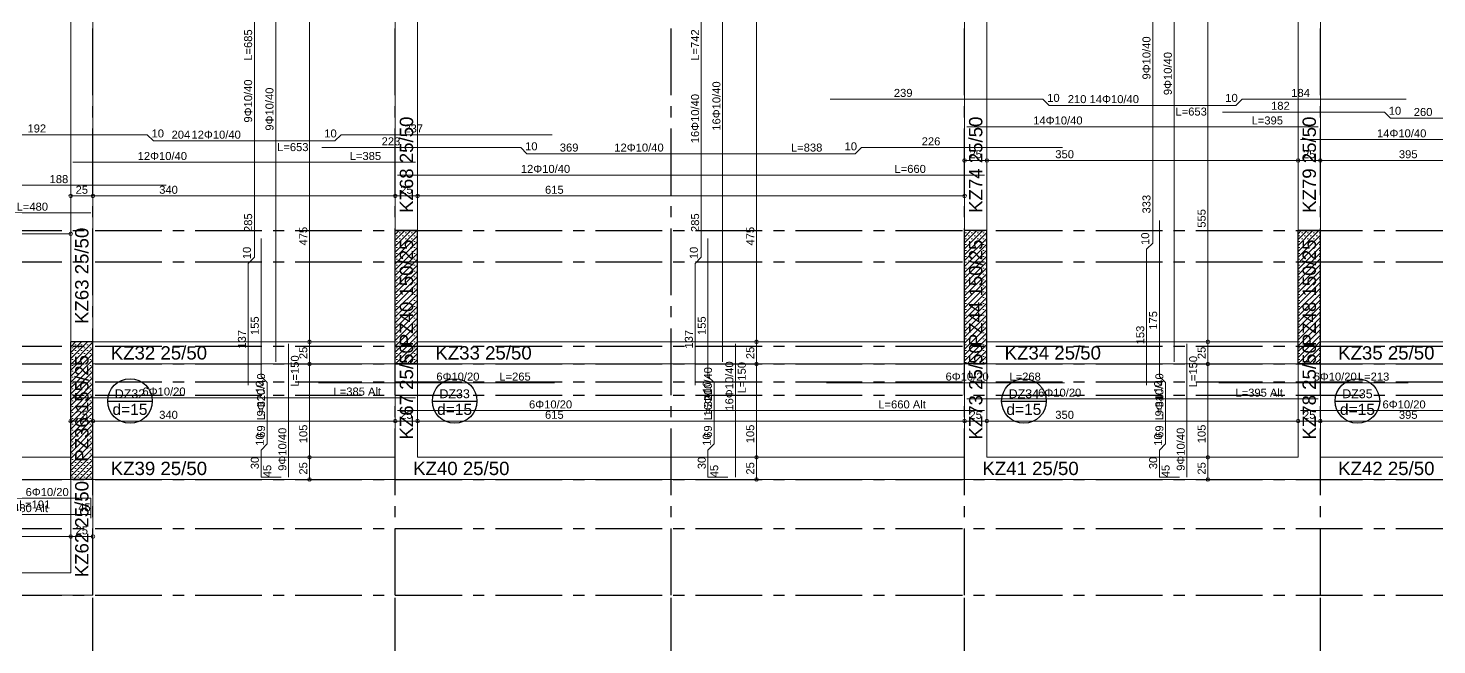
# Model space of a CAD drawing. Header units: millimetres. Extents: x 2232 to 85269, y -3593 to 5869.
# Drawn here: x 46450 to 48034, y 2907 to 3601 of the extents above; entities that cross this region are included whole.
import ezdxf

# ---------------------------------------------------------------- set-up
doc = ezdxf.new("R2010")
doc.units = ezdxf.units.MM
doc.linetypes.add('CENTER2', pattern=[112.5, 75, -12.5, 12.5, -12.5])
doc.linetypes.add('DASHDOT2', pattern=[12.7, 6.35, -3.175, 0, -3.175])
doc.layers.add('aks', color=251, linetype='DASHDOT2', lineweight=35)
for name, color, linetype in [('Donatı Topl. Uzun. Yazısı', 7, 'Continuous'), ('Donatı Uz. Yazısı', 7, 'Continuous'), ('Donatı Yazısı', 7, 'Continuous'), ('Donatı Çizgisi', 7, 'Continuous'), ('Döşeme', 7, 'Continuous'), ('Kiriş', 7, 'Continuous'), ('Panel', 7, 'Continuous'), ('Standart', 7, 'Continuous'), ('Ölçülendirme', 7, 'Continuous')]:
    doc.layers.add(name, color=color, linetype=linetype)
doc.styles.add('arial_1_18', font='arial.ttf', dxfattribs={"height": 0.2})
pattern_1 = [(45, (0, 0), (-3.314563, 3.314563), []), (45, (3.3146, 0), (-3.314563, 3.314563), [0, -4.6875])]

# ---------------------------------------------------------------- blocks, each defined once
blk = doc.blocks.new('IDE855Entity1434')
at = {"layer": 'aks', "color": 251, "linetype": 'CENTER2', "lineweight": -3}
blk.add_lwpolyline([(2840, -528), (2840, 0)], dxfattribs=at)
blk = doc.blocks.new('IDE855Entity1436')
at = {"layer": 'aks', "color": 251, "linetype": 'CENTER2', "lineweight": -3}
blk.add_lwpolyline([(2840, 0), (2840, 2330)], dxfattribs=at)
blk = doc.blocks.new('IDE855Entity1441')
at = {"layer": 'aks', "color": 251, "linetype": 'CENTER2', "lineweight": -3}
blk.add_lwpolyline([(2110, -528), (2110, 0)], dxfattribs=at)
blk = doc.blocks.new('IDE855Entity1443')
at = {"layer": 'aks', "color": 251, "linetype": 'CENTER2', "lineweight": -3}
blk.add_lwpolyline([(2110, 0), (2110, 2330)], dxfattribs=at)
blk = doc.blocks.new('IDE855Entity1448')
at = {"layer": 'aks', "color": 251, "linetype": 'CENTER2', "lineweight": -3}
blk.add_lwpolyline([(2440, -528), (2440, 0)], dxfattribs=at)
blk = doc.blocks.new('IDE855Entity1450')
at = {"layer": 'aks', "color": 251, "linetype": 'CENTER2', "lineweight": -3}
blk.add_lwpolyline([(2440, 0), (2440, 2330)], dxfattribs=at)
blk = doc.blocks.new('IDE855Entity1455')
at = {"layer": 'aks', "color": 251, "linetype": 'CENTER2', "lineweight": -3}
blk.add_lwpolyline([(1800, -528), (1800, 0)], dxfattribs=at)
blk = doc.blocks.new('IDE855Entity1457')
at = {"layer": 'aks', "color": 251, "linetype": 'CENTER2', "lineweight": -3}
blk.add_lwpolyline([(1800, 0), (1800, 2330)], dxfattribs=at)
blk = doc.blocks.new('IDE855Entity1462')
at = {"layer": 'aks', "color": 251, "linetype": 'CENTER2', "lineweight": -3}
blk.add_lwpolyline([(1460, -528), (1460, 0)], dxfattribs=at)
blk = doc.blocks.new('IDE855Entity1464')
at = {"layer": 'aks', "color": 251, "linetype": 'CENTER2', "lineweight": -3}
blk.add_lwpolyline([(1460, 0), (1460, 2330)], dxfattribs=at)
blk = doc.blocks.new('IDE855Entity1576')
at = {"layer": 'aks', "color": 251, "linetype": 'CENTER2', "lineweight": -3}
blk.add_lwpolyline([(0, 410), (3260, 410)], dxfattribs=at)
blk = doc.blocks.new('IDE855Entity1583')
at = {"layer": 'aks', "color": 251, "linetype": 'CENTER2', "lineweight": -3}
blk.add_lwpolyline([(0, 260), (3260, 260)], dxfattribs=at)
blk = doc.blocks.new('IDE855Entity1590')
at = {"layer": 'aks', "color": 251, "linetype": 'CENTER2', "lineweight": -3}
blk.add_lwpolyline([(0, 280), (3260, 280)], dxfattribs=at)
blk = doc.blocks.new('IDE855Entity1597')
at = {"layer": 'aks', "color": 251, "linetype": 'CENTER2', "lineweight": -3}
blk.add_lwpolyline([(0, 240), (3260, 240)], dxfattribs=at)
blk = doc.blocks.new('IDE855Entity1604')
at = {"layer": 'aks', "color": 251, "linetype": 'CENTER2', "lineweight": -3}
blk.add_lwpolyline([(0, 375), (3260, 375)], dxfattribs=at)
blk = doc.blocks.new('IDE855Entity1611')
at = {"layer": 'aks', "color": 251, "linetype": 'CENTER2', "lineweight": -3}
blk.add_lwpolyline([(0, 225), (3260, 225)], dxfattribs=at)
blk = doc.blocks.new('IDE855Entity1618')
at = {"layer": 'aks', "color": 251, "linetype": 'CENTER2', "lineweight": -3}
blk.add_lwpolyline([(0, 130), (3260, 130)], dxfattribs=at)
blk = doc.blocks.new('IDE855Entity1625')
at = {"layer": 'aks', "color": 251, "linetype": 'CENTER2', "lineweight": -3}
blk.add_lwpolyline([(0, 75), (3260, 75)], dxfattribs=at)
blk = doc.blocks.new('IDE855Entity1632')
at = {"layer": 'aks', "color": 251, "linetype": 'CENTER2', "lineweight": -3}
blk.add_lwpolyline([(0, 0), (3260, 0)], dxfattribs=at)
blk = doc.blocks.new('IDE855Entity1760')
at = {"layer": 'Panel', "linetype": 'Continuous', "lineweight": 5}
h = blk.add_hatch(dxfattribs=at)
h.set_pattern_fill('SACNCR', color=163, scale=50, style=0)
h.set_pattern_definition(pattern_1)
h.paths.add_polyline_path([(1435, 130), (1435, 285), (1460, 285), (1460, 130)])
blk = doc.blocks.new('IDE855Entity1761')
at = {"layer": 'Panel', "color": 164, "linetype": 'Continuous', "lineweight": -3}
blk.add_lwpolyline([(1460, 130), (1435, 130)], dxfattribs=at)
blk = doc.blocks.new('IDE855Entity1762')
at = {"layer": 'Panel', "color": 164, "linetype": 'Continuous', "lineweight": -3}
blk.add_lwpolyline([(1460, 130), (1460, 285)], dxfattribs=at)
blk = doc.blocks.new('IDE855Entity1763')
at = {"layer": 'Panel', "color": 164, "linetype": 'Continuous', "lineweight": -3}
blk.add_lwpolyline([(1460, 285), (1435, 285)], dxfattribs=at)
blk = doc.blocks.new('IDE855Entity1764')
at = {"layer": 'Panel', "color": 164, "linetype": 'Continuous', "lineweight": -3}
blk.add_lwpolyline([(1435, 130), (1435, 285)], dxfattribs=at)
blk = doc.blocks.new('IDE855Entity1765')
at = {"layer": 'Panel', "color": 159, "linetype": 'Continuous', "lineweight": -3, "style": 'arial_1_18'}
blk.add_text('PZ36 155/25', height=15, rotation=90, dxfattribs=at).set_placement((1455, 150))
blk = doc.blocks.new('IDE855Entity1766')
at = {"layer": 'Panel', "linetype": 'Continuous', "lineweight": 5}
h = blk.add_hatch(dxfattribs=at)
h.set_pattern_fill('SACNCR', color=163, scale=50, style=0)
h.set_pattern_definition(pattern_1)
h.paths.add_polyline_path([(1800, 260), (1800, 410), (1825, 410), (1825, 260)])
blk = doc.blocks.new('IDE855Entity1767')
at = {"layer": 'Panel', "color": 164, "linetype": 'Continuous', "lineweight": -3}
blk.add_lwpolyline([(1825, 260), (1800, 260)], dxfattribs=at)
blk = doc.blocks.new('IDE855Entity1768')
at = {"layer": 'Panel', "color": 164, "linetype": 'Continuous', "lineweight": -3}
blk.add_lwpolyline([(1825, 260), (1825, 410)], dxfattribs=at)
blk = doc.blocks.new('IDE855Entity1769')
at = {"layer": 'Panel', "color": 164, "linetype": 'Continuous', "lineweight": -3}
blk.add_lwpolyline([(1825, 410), (1800, 410)], dxfattribs=at)
blk = doc.blocks.new('IDE855Entity1770')
at = {"layer": 'Panel', "color": 164, "linetype": 'Continuous', "lineweight": -3}
blk.add_lwpolyline([(1800, 260), (1800, 410)], dxfattribs=at)
blk = doc.blocks.new('IDE855Entity1771')
at = {"layer": 'Panel', "color": 159, "linetype": 'Continuous', "lineweight": -3, "style": 'arial_1_18'}
blk.add_text('PZ40 150/25', height=15, rotation=90, dxfattribs=at).set_placement((1820, 280))
blk = doc.blocks.new('IDE855Entity1772')
at = {"layer": 'Panel', "linetype": 'Continuous', "lineweight": 5}
h = blk.add_hatch(dxfattribs=at)
h.set_pattern_fill('SACNCR', color=163, scale=50, style=0)
h.set_pattern_definition(pattern_1)
h.paths.add_polyline_path([(2440, 260), (2440, 410), (2465, 410), (2465, 260)])
blk = doc.blocks.new('IDE855Entity1773')
at = {"layer": 'Panel', "color": 164, "linetype": 'Continuous', "lineweight": -3}
blk.add_lwpolyline([(2465, 260), (2440, 260)], dxfattribs=at)
blk = doc.blocks.new('IDE855Entity1774')
at = {"layer": 'Panel', "color": 164, "linetype": 'Continuous', "lineweight": -3}
blk.add_lwpolyline([(2465, 260), (2465, 410)], dxfattribs=at)
blk = doc.blocks.new('IDE855Entity1775')
at = {"layer": 'Panel', "color": 164, "linetype": 'Continuous', "lineweight": -3}
blk.add_lwpolyline([(2465, 410), (2440, 410)], dxfattribs=at)
blk = doc.blocks.new('IDE855Entity1776')
at = {"layer": 'Panel', "color": 164, "linetype": 'Continuous', "lineweight": -3}
blk.add_lwpolyline([(2440, 260), (2440, 410)], dxfattribs=at)
blk = doc.blocks.new('IDE855Entity1777')
at = {"layer": 'Panel', "color": 159, "linetype": 'Continuous', "lineweight": -3, "style": 'arial_1_18'}
blk.add_text('PZ44 150/25', height=15, rotation=90, dxfattribs=at).set_placement((2460, 280))
blk = doc.blocks.new('IDE855Entity1925')
at = {"layer": 'Panel', "linetype": 'Continuous', "lineweight": 5}
h = blk.add_hatch(dxfattribs=at)
h.set_pattern_fill('SACNCR', color=163, scale=50, style=0)
h.set_pattern_definition(pattern_1)
h.paths.add_polyline_path([(2815, 260), (2815, 410), (2840, 410), (2840, 260)])
blk = doc.blocks.new('IDE855Entity1926')
at = {"layer": 'Panel', "color": 164, "linetype": 'Continuous', "lineweight": -3}
blk.add_lwpolyline([(2840, 260), (2815, 260)], dxfattribs=at)
blk = doc.blocks.new('IDE855Entity1927')
at = {"layer": 'Panel', "color": 164, "linetype": 'Continuous', "lineweight": -3}
blk.add_lwpolyline([(2840, 260), (2840, 410)], dxfattribs=at)
blk = doc.blocks.new('IDE855Entity1928')
at = {"layer": 'Panel', "color": 164, "linetype": 'Continuous', "lineweight": -3}
blk.add_lwpolyline([(2840, 410), (2815, 410)], dxfattribs=at)
blk = doc.blocks.new('IDE855Entity1929')
at = {"layer": 'Panel', "color": 164, "linetype": 'Continuous', "lineweight": -3}
blk.add_lwpolyline([(2815, 260), (2815, 410)], dxfattribs=at)
blk = doc.blocks.new('IDE855Entity1930')
at = {"layer": 'Panel', "color": 159, "linetype": 'Continuous', "lineweight": -3, "style": 'arial_1_18'}
blk.add_text('PZ48 150/25', height=15, rotation=90, dxfattribs=at).set_placement((2835, 280))
blk = doc.blocks.new('IDE855Entity1956')
at = {"layer": 'Kiriş', "color": 4, "linetype": 'Continuous', "lineweight": 5}
blk.add_lwpolyline([(1460, 0), (1460, 130)], dxfattribs=at)
blk = doc.blocks.new('IDE855Entity1957')
at = {"layer": 'Kiriş', "color": 4, "linetype": 'Continuous', "lineweight": 5}
blk.add_lwpolyline([(1435, 25), (1435, 130)], dxfattribs=at)
blk = doc.blocks.new('IDE855Entity1958')
at = {"layer": 'Kiriş', "color": 159, "linetype": 'Continuous', "lineweight": 5, "style": 'arial_1_18'}
blk.add_text('KZ62 25/50', height=15, rotation=90, dxfattribs=at).set_placement((1455, 20))
blk = doc.blocks.new('IDE855Entity1959')
at = {"layer": 'Kiriş', "color": 4, "linetype": 'Continuous', "lineweight": 5}
blk.add_lwpolyline([(1825, 155), (1825, 260)], dxfattribs=at)
blk = doc.blocks.new('IDE855Entity1960')
at = {"layer": 'Kiriş', "color": 4, "linetype": 'Continuous', "lineweight": 5}
blk.add_lwpolyline([(1800, 155), (1800, 260)], dxfattribs=at)
blk = doc.blocks.new('IDE855Entity1961')
at = {"layer": 'Kiriş', "color": 159, "linetype": 'Continuous', "lineweight": 5, "style": 'arial_1_18'}
blk.add_text('KZ67 25/50', height=15, rotation=90, dxfattribs=at).set_placement((1820, 175))
blk = doc.blocks.new('IDE855Entity1962')
at = {"layer": 'Kiriş', "color": 4, "linetype": 'Continuous', "lineweight": 5}
blk.add_lwpolyline([(2465, 155), (2465, 260)], dxfattribs=at)
blk = doc.blocks.new('IDE855Entity1963')
at = {"layer": 'Kiriş', "color": 4, "linetype": 'Continuous', "lineweight": 5}
blk.add_lwpolyline([(2440, 155), (2440, 260)], dxfattribs=at)
blk = doc.blocks.new('IDE855Entity1964')
at = {"layer": 'Kiriş', "color": 159, "linetype": 'Continuous', "lineweight": 5, "style": 'arial_1_18'}
blk.add_text('KZ73 25/50', height=15, rotation=90, dxfattribs=at).set_placement((2460, 175))
blk = doc.blocks.new('IDE855Entity1965')
at = {"layer": 'Kiriş', "color": 4, "linetype": 'Continuous', "lineweight": 5}
blk.add_lwpolyline([(2840, 155), (2840, 260)], dxfattribs=at)
blk = doc.blocks.new('IDE855Entity1966')
at = {"layer": 'Kiriş', "color": 4, "linetype": 'Continuous', "lineweight": 5}
blk.add_lwpolyline([(2815, 155), (2815, 260)], dxfattribs=at)
blk = doc.blocks.new('IDE855Entity1967')
at = {"layer": 'Kiriş', "color": 159, "linetype": 'Continuous', "lineweight": 5, "style": 'arial_1_18'}
blk.add_text('KZ78 25/50', height=15, rotation=90, dxfattribs=at).set_placement((2835, 175))
blk = doc.blocks.new('IDE855Entity1993')
at = {"layer": 'Kiriş', "color": 4, "linetype": 'Continuous', "lineweight": 5}
blk.add_lwpolyline([(1460, 130), (1800, 130)], dxfattribs=at)
blk = doc.blocks.new('IDE855Entity1994')
at = {"layer": 'Kiriş', "color": 4, "linetype": 'Continuous', "lineweight": 5}
blk.add_lwpolyline([(1460, 155), (1800, 155)], dxfattribs=at)
blk = doc.blocks.new('IDE855Entity1995')
at = {"layer": 'Kiriş', "color": 159, "linetype": 'Continuous', "lineweight": 5, "style": 'arial_1_18'}
blk.add_text('KZ39 25/50', height=15, dxfattribs=at).set_placement((1480, 135))
blk = doc.blocks.new('IDE855Entity1996')
at = {"layer": 'Kiriş', "color": 4, "linetype": 'Continuous', "lineweight": 5}
blk.add_lwpolyline([(1800, 130), (2440, 130)], dxfattribs=at)
blk = doc.blocks.new('IDE855Entity1997')
at = {"layer": 'Kiriş', "color": 4, "linetype": 'Continuous', "lineweight": 5}
blk.add_lwpolyline([(1825, 155), (2440, 155)], dxfattribs=at)
blk = doc.blocks.new('IDE855Entity1998')
at = {"layer": 'Kiriş', "color": 159, "linetype": 'Continuous', "lineweight": 5, "style": 'arial_1_18'}
blk.add_text('KZ40 25/50', height=15, dxfattribs=at).set_placement((1820, 135))
blk = doc.blocks.new('IDE855Entity1999')
at = {"layer": 'Kiriş', "color": 4, "linetype": 'Continuous', "lineweight": 5}
blk.add_lwpolyline([(2440, 130), (2840, 130)], dxfattribs=at)
blk = doc.blocks.new('IDE855Entity2000')
at = {"layer": 'Kiriş', "color": 4, "linetype": 'Continuous', "lineweight": 5}
blk.add_lwpolyline([(2465, 155), (2815, 155)], dxfattribs=at)
blk = doc.blocks.new('IDE855Entity2001')
at = {"layer": 'Kiriş', "color": 159, "linetype": 'Continuous', "lineweight": 5, "style": 'arial_1_18'}
blk.add_text('KZ41 25/50', height=15, dxfattribs=at).set_placement((2460, 135))
blk = doc.blocks.new('IDE855Entity2002')
at = {"layer": 'Kiriş', "color": 4, "linetype": 'Continuous', "lineweight": 5}
blk.add_lwpolyline([(2840, 130), (3260, 130)], dxfattribs=at)
blk = doc.blocks.new('IDE855Entity2003')
at = {"layer": 'Kiriş', "color": 4, "linetype": 'Continuous', "lineweight": 5}
blk.add_lwpolyline([(2840, 155), (3235, 155)], dxfattribs=at)
blk = doc.blocks.new('IDE855Entity2004')
at = {"layer": 'Kiriş', "color": 159, "linetype": 'Continuous', "lineweight": 5, "style": 'arial_1_18'}
blk.add_text('KZ42 25/50', height=15, dxfattribs=at).set_placement((2860, 135))
blk = doc.blocks.new('IDE855Entity2008')
at = {"layer": 'Kiriş', "color": 4, "linetype": 'Continuous', "lineweight": 5}
blk.add_lwpolyline([(1000, 0), (1460, 0)], dxfattribs=at)
blk = doc.blocks.new('IDE855Entity2009')
at = {"layer": 'Kiriş', "color": 4, "linetype": 'Continuous', "lineweight": 5}
blk.add_lwpolyline([(1000, 25), (1435, 25)], dxfattribs=at)
blk = doc.blocks.new('IDE855Entity2020')
at = {"layer": 'Kiriş', "color": 4, "linetype": 'Continuous', "lineweight": 5}
blk.add_lwpolyline([(1000, 130), (1435, 130)], dxfattribs=at)
blk = doc.blocks.new('IDE855Entity2021')
at = {"layer": 'Kiriş', "color": 4, "linetype": 'Continuous', "lineweight": 5}
blk.add_lwpolyline([(1000, 155), (1435, 155)], dxfattribs=at)
blk = doc.blocks.new('IDE855Entity2023')
at = {"layer": 'Kiriş', "color": 4, "linetype": 'Continuous', "lineweight": 5}
blk.add_lwpolyline([(1460, 260), (1800, 260)], dxfattribs=at)
blk = doc.blocks.new('IDE855Entity2024')
at = {"layer": 'Kiriş', "color": 4, "linetype": 'Continuous', "lineweight": 5}
blk.add_lwpolyline([(1460, 285), (1800, 285)], dxfattribs=at)
blk = doc.blocks.new('IDE855Entity2025')
at = {"layer": 'Kiriş', "color": 159, "linetype": 'Continuous', "lineweight": 5, "style": 'arial_1_18'}
blk.add_text('KZ32 25/50', height=15, dxfattribs=at).set_placement((1480, 265))
blk = doc.blocks.new('IDE855Entity2026')
at = {"layer": 'Kiriş', "color": 4, "linetype": 'Continuous', "lineweight": 5}
blk.add_lwpolyline([(1825, 260), (2440, 260)], dxfattribs=at)
blk = doc.blocks.new('IDE855Entity2027')
at = {"layer": 'Kiriş', "color": 4, "linetype": 'Continuous', "lineweight": 5}
blk.add_lwpolyline([(1825, 285), (2440, 285)], dxfattribs=at)
blk = doc.blocks.new('IDE855Entity2028')
at = {"layer": 'Kiriş', "color": 159, "linetype": 'Continuous', "lineweight": 5, "style": 'arial_1_18'}
blk.add_text('KZ33 25/50', height=15, dxfattribs=at).set_placement((1845, 265))
blk = doc.blocks.new('IDE855Entity2029')
at = {"layer": 'Kiriş', "color": 4, "linetype": 'Continuous', "lineweight": 5}
blk.add_lwpolyline([(2465, 260), (2815, 260)], dxfattribs=at)
blk = doc.blocks.new('IDE855Entity2030')
at = {"layer": 'Kiriş', "color": 4, "linetype": 'Continuous', "lineweight": 5}
blk.add_lwpolyline([(2465, 285), (2815, 285)], dxfattribs=at)
blk = doc.blocks.new('IDE855Entity2031')
at = {"layer": 'Kiriş', "color": 159, "linetype": 'Continuous', "lineweight": 5, "style": 'arial_1_18'}
blk.add_text('KZ34 25/50', height=15, dxfattribs=at).set_placement((2485, 265))
blk = doc.blocks.new('IDE855Entity2032')
at = {"layer": 'Kiriş', "color": 4, "linetype": 'Continuous', "lineweight": 5}
blk.add_lwpolyline([(2840, 260), (3235, 260)], dxfattribs=at)
blk = doc.blocks.new('IDE855Entity2033')
at = {"layer": 'Kiriş', "color": 4, "linetype": 'Continuous', "lineweight": 5}
blk.add_lwpolyline([(2840, 285), (3235, 285)], dxfattribs=at)
blk = doc.blocks.new('IDE855Entity2034')
at = {"layer": 'Kiriş', "color": 159, "linetype": 'Continuous', "lineweight": 5, "style": 'arial_1_18'}
blk.add_text('KZ35 25/50', height=15, dxfattribs=at).set_placement((2860, 265))
blk = doc.blocks.new('IDE855Entity2099')
at = {"layer": 'Kiriş', "color": 4, "linetype": 'Continuous', "lineweight": 5}
blk.add_lwpolyline([(1460, 285), (1460, 760)], dxfattribs=at)
blk = doc.blocks.new('IDE855Entity2100')
at = {"layer": 'Kiriş', "color": 4, "linetype": 'Continuous', "lineweight": 5}
blk.add_lwpolyline([(1435, 285), (1435, 760)], dxfattribs=at)
blk = doc.blocks.new('IDE855Entity2101')
at = {"layer": 'Kiriş', "color": 159, "linetype": 'Continuous', "lineweight": 5, "style": 'arial_1_18'}
blk.add_text('KZ63 25/50', height=15, rotation=90, dxfattribs=at).set_placement((1455, 305))
blk = doc.blocks.new('IDE855Entity2126')
at = {"layer": 'Kiriş', "color": 4, "linetype": 'Continuous', "lineweight": 5}
blk.add_lwpolyline([(2465, 410), (2465, 715)], dxfattribs=at)
blk = doc.blocks.new('IDE855Entity2127')
at = {"layer": 'Kiriş', "color": 4, "linetype": 'Continuous', "lineweight": 5}
blk.add_lwpolyline([(2440, 410), (2440, 715)], dxfattribs=at)
blk = doc.blocks.new('IDE855Entity2128')
at = {"layer": 'Kiriş', "color": 159, "linetype": 'Continuous', "lineweight": 5, "style": 'arial_1_18'}
blk.add_text('KZ74 25/50', height=15, rotation=90, dxfattribs=at).set_placement((2460, 430))
blk = doc.blocks.new('IDE855Entity2158')
at = {"layer": 'Kiriş', "color": 4, "linetype": 'Continuous', "lineweight": 5}
blk.add_lwpolyline([(1825, 410), (1825, 760)], dxfattribs=at)
blk = doc.blocks.new('IDE855Entity2159')
at = {"layer": 'Kiriş', "color": 4, "linetype": 'Continuous', "lineweight": 5}
blk.add_lwpolyline([(1800, 410), (1800, 760)], dxfattribs=at)
blk = doc.blocks.new('IDE855Entity2160')
at = {"layer": 'Kiriş', "color": 159, "linetype": 'Continuous', "lineweight": 5, "style": 'arial_1_18'}
blk.add_text('KZ68 25/50', height=15, rotation=90, dxfattribs=at).set_placement((1820, 430))
blk = doc.blocks.new('IDE855Entity2206')
at = {"layer": 'Kiriş', "color": 4, "linetype": 'Continuous', "lineweight": 5}
blk.add_lwpolyline([(2840, 410), (2840, 840)], dxfattribs=at)
blk = doc.blocks.new('IDE855Entity2207')
at = {"layer": 'Kiriş', "color": 4, "linetype": 'Continuous', "lineweight": 5}
blk.add_lwpolyline([(2815, 410), (2815, 840)], dxfattribs=at)
blk = doc.blocks.new('IDE855Entity2208')
at = {"layer": 'Kiriş', "color": 159, "linetype": 'Continuous', "lineweight": 5, "style": 'arial_1_18'}
blk.add_text('KZ79 25/50', height=15, rotation=90, dxfattribs=at).set_placement((2835, 430))
blk = doc.blocks.new('IDE855Entity2232')
at = {"layer": 'Döşeme', "color": 117, "linetype": 'Continuous', "lineweight": -3}
blk.add_lwpolyline([(1476.7, 218.3), (1526.7, 218.3)], dxfattribs=at)
blk.add_circle((1501.7, 218.3), 25, dxfattribs=at)
at = {"layer": 'Döşeme', "color": 178, "linetype": 'Continuous', "lineweight": -3, "style": 'arial_1_18'}
blk.add_text('DZ32', height=10, dxfattribs=at).set_placement((1484.6, 221.5))
at = {"layer": 'Döşeme', "color": 164, "linetype": 'Continuous', "lineweight": -3, "style": 'arial_1_18'}
blk.add_text('d=15', height=12.5, dxfattribs=at).set_placement((1482, 202.7))
blk = doc.blocks.new('IDE855Entity2234')
at = {"layer": 'Döşeme', "color": 117, "linetype": 'Continuous', "lineweight": -3}
blk.add_lwpolyline([(1841.7, 218.3), (1891.7, 218.3)], dxfattribs=at)
blk.add_circle((1866.7, 218.3), 25, dxfattribs=at)
at = {"layer": 'Döşeme', "color": 178, "linetype": 'Continuous', "lineweight": -3, "style": 'arial_1_18'}
blk.add_text('DZ33', height=10, dxfattribs=at).set_placement((1849.6, 221.5))
at = {"layer": 'Döşeme', "color": 164, "linetype": 'Continuous', "lineweight": -3, "style": 'arial_1_18'}
blk.add_text('d=15', height=12.5, dxfattribs=at).set_placement((1847, 202.7))
blk = doc.blocks.new('IDE855Entity2235')
at = {"layer": 'Döşeme', "color": 117, "linetype": 'Continuous', "lineweight": -3}
blk.add_lwpolyline([(2481.7, 218.3), (2531.7, 218.3)], dxfattribs=at)
blk.add_circle((2506.7, 218.3), 25, dxfattribs=at)
at = {"layer": 'Döşeme', "color": 178, "linetype": 'Continuous', "lineweight": -3, "style": 'arial_1_18'}
blk.add_text('DZ34', height=10, dxfattribs=at).set_placement((2489.6, 221.5))
at = {"layer": 'Döşeme', "color": 164, "linetype": 'Continuous', "lineweight": -3, "style": 'arial_1_18'}
blk.add_text('d=15', height=12.5, dxfattribs=at).set_placement((2487, 202.7))
blk = doc.blocks.new('IDE855Entity2238')
at = {"layer": 'Döşeme', "color": 117, "linetype": 'Continuous', "lineweight": -3}
blk.add_lwpolyline([(2856.7, 218.3), (2906.7, 218.3)], dxfattribs=at)
blk.add_circle((2881.7, 218.3), 25, dxfattribs=at)
at = {"layer": 'Döşeme', "color": 178, "linetype": 'Continuous', "lineweight": -3, "style": 'arial_1_18'}
blk.add_text('DZ35', height=10, dxfattribs=at).set_placement((2864.6, 221.5))
at = {"layer": 'Döşeme', "color": 164, "linetype": 'Continuous', "lineweight": -3, "style": 'arial_1_18'}
blk.add_text('d=15', height=12.5, dxfattribs=at).set_placement((2862, 202.7))
blk = doc.blocks.new('IDE855Entity2562')
at = {"layer": 'Donatı Çizgisi', "color": 5, "linetype": 'Continuous', "lineweight": 5}
for points in [[(2675.5, 262.5), (2675.5, 862.5)], [(1665.5, 262.5), (1665.5, 782.5)], [(2168, 262.5), (2168, 782.5)], [(2651.5, 396), (2651.5, 729)], [(1641.5, 380), (1641.5, 665)], [(2144, 380), (2144, 665)], [(2288.8, 558), (2528, 558)], [(2528, 558), (2535, 551)], [(2745, 551), (2752, 558)], [(2752, 558), (2936.3, 558)], [(2535, 551), (2745, 551)], [(2730, 543.5), (2912, 543.5)], [(2912, 543.5), (2919, 536.5)], [(2442.5, 527), (2837.5, 527)], [(2919, 536.5), (3178.6, 536.5)], [(1328.8, 518), (1521, 518)], [(1521, 518), (1528, 511)], [(1528, 511), (1732, 511)], [(1732, 511), (1739, 518)], [(1739, 518), (1976.3, 518)], [(2817.5, 512.5), (3257.5, 512.5)], [(1717.5, 503.5), (1941, 503.5)], [(1941, 503.5), (1948, 496.5)], [(1948, 496.5), (2317, 496.5)], [(2317, 496.5), (2324, 503.5)], [(2324, 503.5), (2550, 503.5)], [(1437.5, 487), (1822.5, 487)], [(1355, 461), (1542.5, 461)], [(1802.5, 472.5), (2462.5, 472.5)], [(977.5, 430), (1457.5, 430)], [(2659, 246), (2659, 421.3)], [(1649, 246), (1649, 401.2)], [(2151.5, 246), (2151.5, 401.2)], [(2644.5, 389), (2651.5, 396)], [(2644.5, 236.3), (2644.5, 389)], [(1634.5, 373), (1641.5, 380)], [(1634.5, 236.3), (1634.5, 373)], [(2137, 373), (2144, 380)], [(2137, 236.3), (2137, 373)], [(1680, 132.5), (1680, 282.5)], [(2182.5, 132.5), (2182.5, 282.5)], [(2690, 132.5), (2690, 282.5)], [(1656, 239), (1649, 246)], [(1656, 170), (1656, 239)], [(1713.5, 238.8), (1978.8, 238.8)], [(2158.5, 239), (2151.5, 246)], [(2158.5, 170), (2158.5, 239)], [(2284.8, 238.8), (2552.5, 238.8)], [(2666, 239), (2659, 246)], [(2666, 170), (2666, 239)], [(2726, 238.8), (2938.8, 238.8)], [(1437.5, 222), (1822.5, 222)], [(1802.5, 207.5), (2462.5, 207.5)], [(2442.5, 220.7), (2837.5, 220.7)], [(2817.5, 207.5), (3257.5, 207.5)], [(1649, 163), (1656, 170)], [(1649, 132.5), (1649, 163)], [(2151.5, 163), (2158.5, 170)], [(2151.5, 132.5), (2151.5, 163)], [(2659, 163), (2666, 170)], [(2659, 132.5), (2659, 163)], [(1671.5, 132.5), (1649, 132.5)], [(2174, 132.5), (2151.5, 132.5)], [(2681.5, 132.5), (2659, 132.5)], [(1311, 108.9), (1457.5, 108.9)], [(1457.5, 108.9), (1457.5, 86.4)], [(977.5, 90.8), (1457.5, 90.8)]]:
    blk.add_lwpolyline(points, dxfattribs=at)
at = {"layer": 'Donatı Topl. Uzun. Yazısı', "color": 1, "linetype": 'Continuous', "lineweight": 5, "style": 'arial_1_18'}
for s, p in [('L=685', (1639, 601.2)), ('L=742', (2141.5, 601.2)), ('L=150', (1691.5, 234.4)), ('L=150', (2194, 226.9)), ('L=150', (2701.5, 233.7)), ('L=320', (1653.5, 196.8)), ('L=320', (2156, 196.8)), ('L=340', (2663.5, 196.8))]:
    blk.add_text(s, height=9, rotation=90, dxfattribs=at).set_placement(p)
for s, p in [('L=653', (2677.1, 539.5)), ('L=395', (2762.7, 529.5)), ('L=653', (1667.1, 499.5)), ('L=838', (2244.8, 499)), ('L=385', (1748.7, 489.5)), ('L=660', (2361.2, 475)), ('L=480', (1374.2, 432.5)), ('L=265', (1916.9, 241.3)), ('L=268', (2490.4, 241.3)), ('L=213', (2882.2, 241.3)), ('L=385 Alt', (1730.5, 224.5)), ('L=395 Alt', (2744.5, 223.2)), ('L=660 Alt', (2343, 210)), ('L=480 Alt', (1356, 93.3)), ('L=191', (1376.8, 97.4))]:
    blk.add_text(s, height=9, dxfattribs=at).set_placement(p)
at = {"layer": 'Donatı Uz. Yazısı', "color": 5, "linetype": 'Continuous', "lineweight": 5, "style": 'arial_1_18'}
for s, p in [('239', (2360.5, 560.5)), ('10', (2532.9, 554.9)), ('210', (2556, 553.5)), ('10', (2733.1, 554.9)), ('182', (2784.6, 546)), ('184', (2807.3, 560.5)), ('10', (2916.9, 540.4)), ('260', (2945, 539)), ('192', (1386.4, 520.5)), ('10', (1525.9, 514.9)), ('10', (1720.1, 514.9)), ('237', (1810.2, 520.5)), ('204', (1548.4, 513.5)), ('223', (1784.6, 506)), ('10', (1945.9, 500.4)), ('369', (1984.9, 499)), ('10', (2305.1, 500.4)), ('226', (2391.8, 506)), ('188', (1411.3, 463.5)), ('45', (1443.5, 94.2))]:
    blk.add_text(s, height=9, dxfattribs=at).set_placement(p)
for s, p in [('333', (2649, 429.3)), ('285', (1639, 408.5)), ('285', (2141.5, 408.5)), ('10', (2647.6, 393.9)), ('10', (1637.6, 377.9)), ('10', (2140.1, 377.9)), ('175', (2656.5, 298.6)), ('155', (1646.5, 292.6)), ('155', (2149, 292.6)), ('153', (2642, 282.1)), ('137', (1632, 277.3)), ('137', (2134.5, 277.3)), ('10', (1652.1, 227.1)), ('10', (2154.6, 227.1)), ('10', (2662.1, 227.1)), ('69', (1653.5, 176.9)), ('69', (2156, 176.9)), ('69', (2663.5, 176.9)), ('10', (1652.1, 167.9)), ('10', (2154.6, 167.9)), ('10', (2662.1, 167.9)), ('30', (1646.5, 141.6)), ('45', (1660.5, 132.5)), ('30', (2149, 141.6)), ('45', (2163, 132.5)), ('30', (2656.5, 141.6)), ('45', (2670.5, 132.5))]:
    blk.add_text(s, height=9, rotation=90, dxfattribs=at).set_placement(p)
at = {"layer": 'Donatı Yazısı', "color": 5, "linetype": 'Continuous', "lineweight": 5, "style": 'arial_1_18'}
for s, p in [('9Φ10/40', (2649, 580.1)), ('9Φ10/40', (2673, 562.5)), ('9Φ10/40', (1639, 531.6)), ('9Φ10/40', (1663, 522.5)), ('16Φ10/40', (2165.5, 522.5)), ('16Φ10/40', (2141.5, 508.3)), ('16Φ10/40', (2156, 201)), ('16Φ10/40', (2180, 207.5)), ('9Φ10/40', (1653.5, 201)), ('9Φ10/40', (2663.5, 201)), ('9Φ10/40', (1677.5, 139.8)), ('9Φ10/40', (2687.5, 139.8))]:
    blk.add_text(s, height=9, rotation=90, dxfattribs=at).set_placement(p)
for s, p in [('14Φ10/40', (2580.6, 553.5)), ('14Φ10/40', (2517.2, 529.5)), ('12Φ10/40', (1570.8, 513.5)), ('14Φ10/40', (2903.7, 515)), ('12Φ10/40', (2046.2, 499)), ('12Φ10/40', (1510.3, 489.5)), ('12Φ10/40', (1941.1, 475)), ('6Φ10/20', (1846.1, 241.3)), ('6Φ10/20', (2418.6, 241.3)), ('6Φ10/20', (2832.4, 241.3)), ('6Φ10/20', (1515.7, 224.5)), ('6Φ10/20', (2522.7, 223.2)), ('6Φ10/20', (1950.3, 210)), ('6Φ10/20', (2909.9, 210)), ('6Φ10/20', (1384.3, 111.4))]:
    blk.add_text(s, height=9, dxfattribs=at).set_placement(p)
blk = doc.blocks.new('IDE855Entity2563')
at = {"layer": 'Ölçülendirme', "color": 1, "linetype": 'Continuous', "lineweight": 5}
for points in [[(2713.5, 260), (2713.5, 840)], [(1703.5, 260), (1703.5, 760)], [(2206, 260), (2206, 760)], [(2440, 489), (2815, 489)], [(2815, 489), (3260, 489)], [(1435, 449), (1800, 449)], [(1800, 449), (2440, 449)], [(975, 406.5), (1435, 406.5)], [(1703.5, 130), (1703.5, 260)], [(2206, 130), (2206, 260)], [(2713.5, 130), (2713.5, 260)], [(1435, 195.8), (1800, 195.8)], [(1800, 195.8), (2440, 195.8)], [(2440, 195.8), (2815, 195.8)], [(2815, 195.8), (3260, 195.8)], [(975, 65.8), (1460, 65.8)]]:
    blk.add_lwpolyline(points, dxfattribs=at)
for centre in [(2440, 489), (2465, 489), (2815, 489), (2815, 489), (2840, 489), (1435, 449), (1460, 449), (1800, 449), (1800, 449), (1825, 449), (2440, 449), (1435, 406.5), (1703.5, 285), (2206, 285), (2713.5, 285), (1703.5, 260), (1703.5, 260), (2206, 260), (2206, 260), (2713.5, 260), (2713.5, 260), (1435, 195.8), (1460, 195.8), (1800, 195.8), (1800, 195.8), (1825, 195.8), (2440, 195.8), (2440, 195.8), (2465, 195.8), (2815, 195.8), (2815, 195.8), (2840, 195.8), (1703.5, 155), (2206, 155), (2713.5, 155), (1703.5, 130), (2206, 130), (2713.5, 130), (1435, 65.8), (1460, 65.8)]:
    blk.add_circle(centre, 2, dxfattribs=at)
at = {"layer": 'Ölçülendirme', "color": 1, "linetype": 'Continuous', "lineweight": 5, "style": 'arial_1_18'}
for s, p in [('25', (2445.5, 491.5)), ('350', (2542, 491.5)), ('25', (2820.5, 491.5)), ('395', (2928.3, 491.5)), ('25', (1440.5, 451.5)), ('340', (1534.5, 451.5)), ('25', (1805.5, 451.5)), ('615', (1968.3, 451.5)), ('25', (1440.5, 198.3)), ('340', (1534.5, 198.3)), ('25', (1805.5, 198.3)), ('615', (1968.3, 198.3)), ('25', (2445.5, 198.3)), ('350', (2542, 198.3)), ('25', (2820.5, 198.3)), ('395', (2928.3, 198.3)), ('25', (1440.5, 68.3))]:
    blk.add_text(s, height=9, dxfattribs=at).set_placement(p)
for s, p in [('555', (2711, 413.3)), ('475', (1701, 393.3)), ('475', (2203.5, 393.3)), ('25', (1701, 265.5)), ('25', (2203.5, 265.5)), ('25', (2711, 265.5)), ('105', (1701, 170.8)), ('105', (2203.5, 170.8)), ('105', (2711, 170.8)), ('25', (1701, 135.5)), ('25', (2203.5, 135.5)), ('25', (2711, 135.5))]:
    blk.add_text(s, height=9, rotation=90, dxfattribs=at).set_placement(p)

msp = doc.modelspace()

# ---------------------------------------------------------------- block references
at = {"layer": 'aks'}
for name in ['IDE855Entity1464', 'IDE855Entity1457', 'IDE855Entity1443', 'IDE855Entity1450', 'IDE855Entity1436', 'IDE855Entity1576', 'IDE855Entity1604', 'IDE855Entity1590', 'IDE855Entity1583', 'IDE855Entity1597', 'IDE855Entity1611', 'IDE855Entity1618', 'IDE855Entity1625', 'IDE855Entity1632', 'IDE855Entity1462', 'IDE855Entity1455', 'IDE855Entity1441', 'IDE855Entity1448', 'IDE855Entity1434']:
    msp.add_blockref(name, (45062.8, 2963.3), dxfattribs=at)
at = {"layer": 'Döşeme'}
for name in ['IDE855Entity2232', 'IDE855Entity2234', 'IDE855Entity2235', 'IDE855Entity2238']:
    msp.add_blockref(name, (45062.8, 2963.3), dxfattribs=at)
at = {"layer": 'Kiriş'}
for name in ['IDE855Entity2207', 'IDE855Entity2206', 'IDE855Entity2100', 'IDE855Entity2099', 'IDE855Entity2159', 'IDE855Entity2158', 'IDE855Entity2127', 'IDE855Entity2126', 'IDE855Entity2160', 'IDE855Entity2128', 'IDE855Entity2208', 'IDE855Entity2101', 'IDE855Entity2024', 'IDE855Entity2027', 'IDE855Entity2030', 'IDE855Entity2033', 'IDE855Entity2025', 'IDE855Entity1961', 'IDE855Entity2028', 'IDE855Entity1964', 'IDE855Entity2031', 'IDE855Entity1967', 'IDE855Entity2034', 'IDE855Entity2023', 'IDE855Entity1960', 'IDE855Entity1959', 'IDE855Entity2026', 'IDE855Entity1963', 'IDE855Entity1962', 'IDE855Entity2029', 'IDE855Entity1966', 'IDE855Entity1965', 'IDE855Entity2032', 'IDE855Entity2021', 'IDE855Entity1994', 'IDE855Entity1995', 'IDE855Entity1998', 'IDE855Entity1997', 'IDE855Entity2001', 'IDE855Entity2000', 'IDE855Entity2003', 'IDE855Entity2004', 'IDE855Entity2020', 'IDE855Entity1957', 'IDE855Entity1958', 'IDE855Entity1956', 'IDE855Entity1993', 'IDE855Entity1996', 'IDE855Entity1999', 'IDE855Entity2002', 'IDE855Entity2009', 'IDE855Entity2008']:
    msp.add_blockref(name, (45062.8, 2963.3), dxfattribs=at)
at = {"layer": 'Panel'}
for name in ['IDE855Entity1766', 'IDE855Entity1769', 'IDE855Entity1770', 'IDE855Entity1771', 'IDE855Entity1768', 'IDE855Entity1772', 'IDE855Entity1775', 'IDE855Entity1776', 'IDE855Entity1777', 'IDE855Entity1774', 'IDE855Entity1925', 'IDE855Entity1928', 'IDE855Entity1929', 'IDE855Entity1930', 'IDE855Entity1927', 'IDE855Entity1760', 'IDE855Entity1763', 'IDE855Entity1764', 'IDE855Entity1762', 'IDE855Entity1765', 'IDE855Entity1767', 'IDE855Entity1773', 'IDE855Entity1926', 'IDE855Entity1761']:
    msp.add_blockref(name, (45062.8, 2963.3), dxfattribs=at)
at = {"layer": 'Standart'}
for name in ['IDE855Entity2563', 'IDE855Entity2562']:
    msp.add_blockref(name, (45062.8, 2963.3), dxfattribs=at)

doc.saveas('drawing.dxf')
